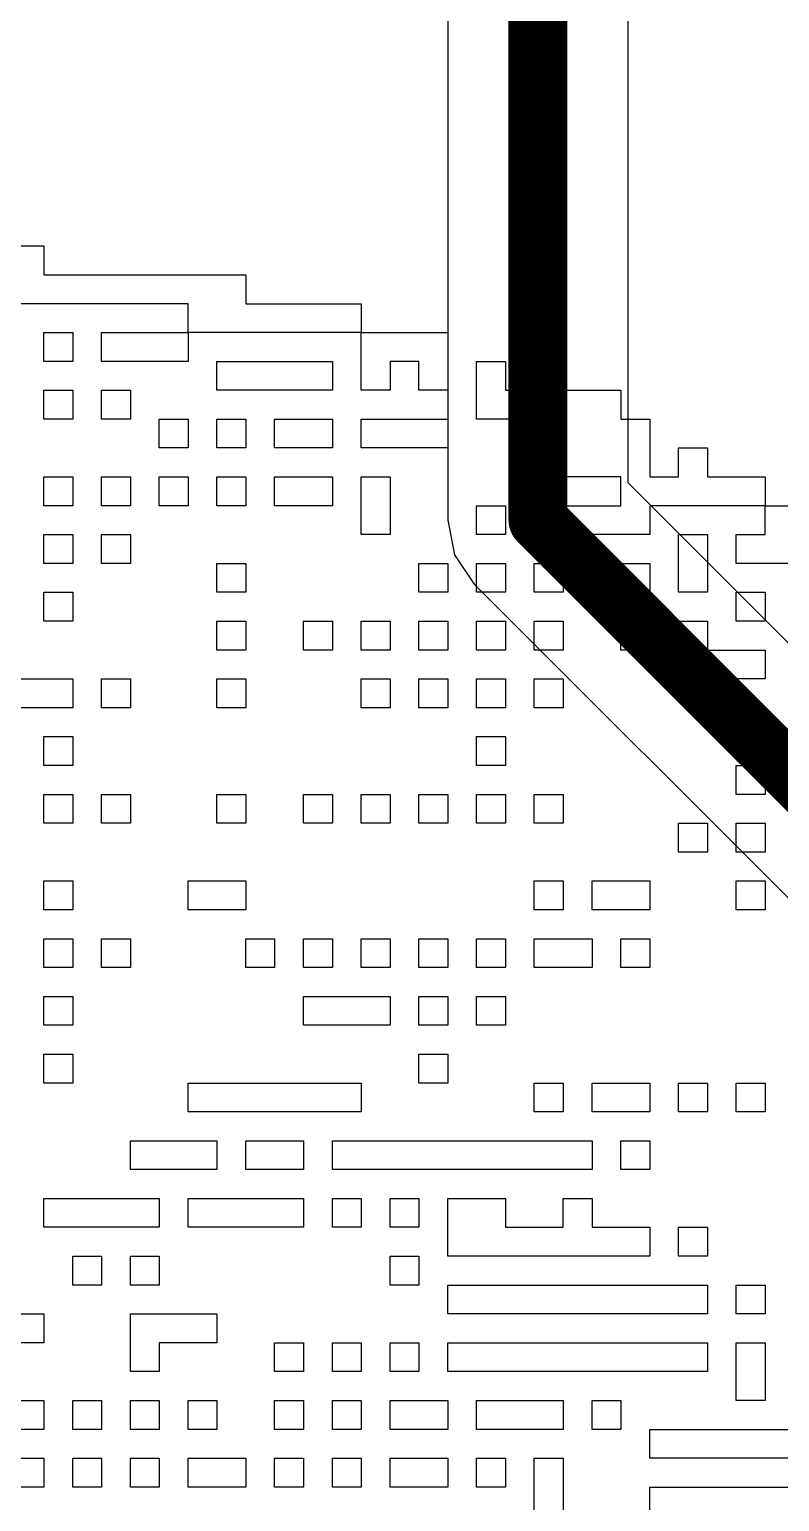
# Model space of a CAD drawing. Header units: inches. Extents: x 0.02 to 6.01, y 0.01 to 5.6.
# Drawn here: x 3.6706 to 3.7978, y 3.4716 to 3.7211 of the extents above; entities that cross this region are included whole.
import ezdxf

# ---------------------------------------------------------------- set-up
doc = ezdxf.new("R2010")
doc.units = ezdxf.units.IN
doc.header["$MEASUREMENT"] = 0
for name, color, linetype in [('Bottom Layer', 5, 'Continuous'), ('Bottom Overlay', 54, 'Continuous'), ('Top Layer', 1, 'Continuous')]:
    doc.layers.add(name, color=color, linetype=linetype)

msp = doc.modelspace()

# ---------------------------------------------------------------- linework, layer by layer
at = {"layer": 'Bottom Layer'}
for p, q in [((3.74158, 3.93822), (3.74158, 3.63793)), ((3.77217, 3.64427), (3.77217, 3.93822)), ((4.91081, 2.50562), (3.77217, 3.64427)), ((3.74158, 3.63793), (3.74274, 3.63208)), ((3.74274, 3.63208), (3.74606, 3.62712)), ((3.74606, 3.62712), (3.95406, 3.41912))]:
    msp.add_line(p, q, dxfattribs=at)
for points in [[(4.54993, 5.5954, 0.01, 0.01, -0.760418), (3.00371, 0.01993, 0.01, 0.01, 0)], [(3.75687, 3.63793, 0.01, 0.01, 0), (3.75687, 3.975, 0.01, 0.01, 0)], [(3.75687, 3.63793, 0.01, 0.01, 0), (4.9, 2.49481, 0.01, 0.01, 0)]]:
    msp.add_lwpolyline(points, format="xyseb", dxfattribs=at)
msp.add_lwpolyline([(3.75437, 3.63793, 0.005, 0.005, 1), (3.75937, 3.63793, 0.005, 0.005, 1)], format="xyseb", close=True, dxfattribs=at)
msp.add_lwpolyline([(3.75437, 3.63793, 0.005, 0.005, 1), (3.75937, 3.63793, 0.005, 0.005, 1)], format="xyseb", close=True, dxfattribs=at)
at = {"layer": 'Bottom Overlay'}
for p, q in [((3.66817, 3.68444), (3.67307, 3.68444)), ((3.67307, 3.68444), (3.67307, 3.67955)), ((3.67307, 3.67955), (3.70732, 3.67955)), ((3.70732, 3.67955), (3.70732, 3.67465)), ((3.67796, 3.67465), (3.66328, 3.67465)), ((3.68285, 3.67465), (3.67796, 3.67465)), ((3.69753, 3.67465), (3.68285, 3.67465)), ((3.69753, 3.66976), (3.69753, 3.67465)), ((3.70732, 3.67465), (3.72689, 3.67465)), ((3.72689, 3.67465), (3.72689, 3.66976)), ((3.67307, 3.66487), (3.67307, 3.66976)), ((3.67307, 3.66976), (3.67796, 3.66976)), ((3.67796, 3.66976), (3.67796, 3.66487)), ((3.68285, 3.66487), (3.68285, 3.66976)), ((3.68285, 3.66976), (3.69264, 3.66976)), ((3.69264, 3.66976), (3.69753, 3.66976)), ((3.69753, 3.66976), (3.69753, 3.66487)), ((3.72689, 3.66976), (3.69753, 3.66976)), ((3.72689, 3.66976), (3.73179, 3.66976)), ((3.72689, 3.65997), (3.72689, 3.66976)), ((3.73179, 3.66976), (3.74157, 3.66976)), ((3.74157, 3.66976), (3.74157, 3.65997)), ((3.67796, 3.66487), (3.67307, 3.66487)), ((3.69753, 3.66487), (3.68285, 3.66487)), ((3.70243, 3.66487), (3.70732, 3.66487)), ((3.70243, 3.65997), (3.70243, 3.66487)), ((3.70732, 3.66487), (3.722, 3.66487)), ((3.722, 3.66487), (3.722, 3.65997)), ((3.73668, 3.66487), (3.73179, 3.66487)), ((3.73179, 3.66487), (3.73179, 3.65997)), ((3.73668, 3.65997), (3.73668, 3.66487)), ((3.74647, 3.65508), (3.74647, 3.66487)), ((3.74647, 3.66487), (3.75136, 3.66487)), ((3.75136, 3.66487), (3.75136, 3.65997)), ((3.67307, 3.65508), (3.67307, 3.65997)), ((3.67307, 3.65997), (3.67796, 3.65997)), ((3.67796, 3.65997), (3.67796, 3.65508)), ((3.68285, 3.65997), (3.68775, 3.65997)), ((3.68285, 3.65508), (3.68285, 3.65997)), ((3.68775, 3.65997), (3.68775, 3.65508)), ((3.722, 3.65997), (3.70243, 3.65997)), ((3.73179, 3.65997), (3.72689, 3.65997)), ((3.74157, 3.65997), (3.73668, 3.65997)), ((3.75136, 3.65997), (3.77093, 3.65997)), ((3.77093, 3.65997), (3.77093, 3.65508)), ((3.67796, 3.65508), (3.67307, 3.65508)), ((3.68775, 3.65508), (3.68285, 3.65508)), ((3.69264, 3.65019), (3.69264, 3.65508)), ((3.69264, 3.65508), (3.69753, 3.65508)), ((3.69753, 3.65508), (3.69753, 3.65019)), ((3.70243, 3.65019), (3.70243, 3.65508)), ((3.70243, 3.65508), (3.70732, 3.65508)), ((3.70732, 3.65508), (3.70732, 3.65019)), ((3.71221, 3.65019), (3.71221, 3.65508)), ((3.71221, 3.65508), (3.722, 3.65508)), ((3.722, 3.65508), (3.722, 3.65019)), ((3.72689, 3.65019), (3.72689, 3.65508)), ((3.72689, 3.65508), (3.74157, 3.65508)), ((3.74157, 3.65508), (3.74157, 3.65019)), ((3.75625, 3.65508), (3.74647, 3.65508)), ((3.75625, 3.63551), (3.75625, 3.65508)), ((3.77093, 3.65508), (3.77583, 3.65508)), ((3.77583, 3.65508), (3.77583, 3.64529)), ((3.69753, 3.65019), (3.69264, 3.65019)), ((3.70732, 3.65019), (3.70243, 3.65019)), ((3.71711, 3.65019), (3.71221, 3.65019)), ((3.722, 3.65019), (3.71711, 3.65019)), ((3.73668, 3.65019), (3.72689, 3.65019)), ((3.74157, 3.65019), (3.73668, 3.65019)), ((3.78072, 3.64529), (3.78072, 3.65019)), ((3.78072, 3.65019), (3.78561, 3.65019)), ((3.78561, 3.65019), (3.78561, 3.64529)), ((3.67307, 3.6404), (3.67307, 3.64529)), ((3.67307, 3.64529), (3.67796, 3.64529)), ((3.67796, 3.64529), (3.67796, 3.6404)), ((3.68285, 3.6404), (3.68285, 3.64529)), ((3.68285, 3.64529), (3.68775, 3.64529)), ((3.68775, 3.64529), (3.68775, 3.6404)), ((3.69264, 3.64529), (3.69753, 3.64529)), ((3.69264, 3.6404), (3.69264, 3.64529)), ((3.69753, 3.64529), (3.69753, 3.6404)), ((3.70243, 3.6404), (3.70243, 3.64529)), ((3.70243, 3.64529), (3.70732, 3.64529)), ((3.70732, 3.64529), (3.70732, 3.6404)), ((3.71221, 3.6404), (3.71221, 3.64529)), ((3.71221, 3.64529), (3.722, 3.64529)), ((3.722, 3.64529), (3.722, 3.6404)), ((3.72689, 3.64529), (3.73179, 3.64529)), ((3.72689, 3.63551), (3.72689, 3.64529)), ((3.73179, 3.64529), (3.73179, 3.63551)), ((3.77093, 3.64529), (3.76115, 3.64529)), ((3.76115, 3.64529), (3.76115, 3.6404)), ((3.77093, 3.6404), (3.77093, 3.64529)), ((3.77583, 3.64529), (3.78072, 3.64529)), ((3.78561, 3.64529), (3.7954, 3.64529)), ((3.7954, 3.64529), (3.7954, 3.6404)), ((3.67796, 3.6404), (3.67307, 3.6404)), ((3.68775, 3.6404), (3.68285, 3.6404)), ((3.69753, 3.6404), (3.69264, 3.6404)), ((3.70732, 3.6404), (3.70243, 3.6404)), ((3.71711, 3.6404), (3.71221, 3.6404)), ((3.722, 3.6404), (3.71711, 3.6404)), ((3.74647, 3.6404), (3.75136, 3.6404)), ((3.74647, 3.63551), (3.74647, 3.6404)), ((3.75136, 3.6404), (3.75136, 3.63551)), ((3.76115, 3.6404), (3.77093, 3.6404)), ((3.7954, 3.6404), (3.77583, 3.6404)), ((3.77583, 3.6404), (3.77583, 3.63551)), ((3.7954, 3.63551), (3.7954, 3.6404)), ((3.7954, 3.6404), (3.80519, 3.6404)), ((3.67307, 3.63061), (3.67307, 3.63551)), ((3.67307, 3.63551), (3.67796, 3.63551)), ((3.67796, 3.63551), (3.67796, 3.63061)), ((3.68285, 3.63551), (3.68775, 3.63551)), ((3.68285, 3.63061), (3.68285, 3.63551)), ((3.68775, 3.63551), (3.68775, 3.63061)), ((3.73179, 3.63551), (3.72689, 3.63551)), ((3.75136, 3.63551), (3.74647, 3.63551)), ((3.77583, 3.63551), (3.75625, 3.63551)), ((3.78072, 3.63061), (3.78072, 3.63551)), ((3.78072, 3.63551), (3.78561, 3.63551)), ((3.78561, 3.63551), (3.78561, 3.62572)), ((3.79051, 3.63061), (3.79051, 3.63551)), ((3.79051, 3.63551), (3.7954, 3.63551)), ((3.67796, 3.63061), (3.67307, 3.63061)), ((3.68775, 3.63061), (3.68285, 3.63061)), ((3.70243, 3.62572), (3.70243, 3.63061)), ((3.70243, 3.63061), (3.70732, 3.63061)), ((3.70732, 3.63061), (3.70732, 3.62572)), ((3.73668, 3.62572), (3.73668, 3.63061)), ((3.73668, 3.63061), (3.74157, 3.63061)), ((3.74157, 3.63061), (3.74157, 3.62572)), ((3.74647, 3.62572), (3.74647, 3.63061)), ((3.74647, 3.63061), (3.75136, 3.63061)), ((3.75136, 3.63061), (3.75136, 3.62572)), ((3.75625, 3.63061), (3.76115, 3.63061)), ((3.75625, 3.62572), (3.75625, 3.63061)), ((3.76115, 3.63061), (3.76115, 3.62572)), ((3.76604, 3.62572), (3.76604, 3.63061)), ((3.76604, 3.63061), (3.77583, 3.63061)), ((3.77583, 3.63061), (3.77583, 3.62572)), ((3.78072, 3.62572), (3.78072, 3.63061)), ((3.80519, 3.63061), (3.79051, 3.63061)), ((3.67307, 3.62572), (3.67796, 3.62572)), ((3.67307, 3.62083), (3.67307, 3.62572)), ((3.67796, 3.62572), (3.67796, 3.62083)), ((3.70732, 3.62572), (3.70243, 3.62572)), ((3.74157, 3.62572), (3.73668, 3.62572)), ((3.75136, 3.62572), (3.74647, 3.62572)), ((3.76115, 3.62572), (3.75625, 3.62572)), ((3.77583, 3.62572), (3.76604, 3.62572)), ((3.78561, 3.62572), (3.78072, 3.62572)), ((3.79051, 3.62083), (3.79051, 3.62572)), ((3.79051, 3.62572), (3.7954, 3.62572)), ((3.7954, 3.62572), (3.7954, 3.62083)), ((3.67796, 3.62083), (3.67307, 3.62083)), ((3.70243, 3.61593), (3.70243, 3.62083)), ((3.70243, 3.62083), (3.70732, 3.62083)), ((3.70732, 3.62083), (3.70732, 3.61593)), ((3.71711, 3.62083), (3.722, 3.62083)), ((3.71711, 3.61593), (3.71711, 3.62083)), ((3.722, 3.62083), (3.722, 3.61593)), ((3.72689, 3.61593), (3.72689, 3.62083)), ((3.72689, 3.62083), (3.73179, 3.62083)), ((3.73179, 3.62083), (3.73179, 3.61593)), ((3.73668, 3.61593), (3.73668, 3.62083)), ((3.73668, 3.62083), (3.74157, 3.62083)), ((3.74157, 3.62083), (3.74157, 3.61593)), ((3.74647, 3.61593), (3.74647, 3.62083)), ((3.74647, 3.62083), (3.75136, 3.62083)), ((3.75136, 3.62083), (3.75136, 3.61593)), ((3.75625, 3.61593), (3.75625, 3.62083)), ((3.75625, 3.62083), (3.76115, 3.62083)), ((3.76115, 3.62083), (3.76115, 3.61593)), ((3.77093, 3.61593), (3.77093, 3.62083)), ((3.77093, 3.62083), (3.78561, 3.62083)), ((3.78561, 3.62083), (3.78561, 3.61593)), ((3.7954, 3.62083), (3.79051, 3.62083)), ((3.70732, 3.61593), (3.70243, 3.61593)), ((3.722, 3.61593), (3.71711, 3.61593)), ((3.73179, 3.61593), (3.72689, 3.61593)), ((3.74157, 3.61593), (3.73668, 3.61593)), ((3.75136, 3.61593), (3.74647, 3.61593)), ((3.76115, 3.61593), (3.75625, 3.61593)), ((3.78561, 3.61593), (3.77093, 3.61593)), ((3.78561, 3.61593), (3.79051, 3.61593)), ((3.78561, 3.61104), (3.78561, 3.61593)), ((3.79051, 3.61593), (3.7954, 3.61593)), ((3.7954, 3.61593), (3.7954, 3.61104)), ((3.66817, 3.61104), (3.67307, 3.61104)), ((3.67307, 3.61104), (3.67796, 3.61104)), ((3.67796, 3.61104), (3.67796, 3.60615)), ((3.68285, 3.60615), (3.68285, 3.61104)), ((3.68285, 3.61104), (3.68775, 3.61104)), ((3.68775, 3.61104), (3.68775, 3.60615)), ((3.70243, 3.60615), (3.70243, 3.61104)), ((3.70243, 3.61104), (3.70732, 3.61104)), ((3.70732, 3.61104), (3.70732, 3.60615)), ((3.72689, 3.60615), (3.72689, 3.61104)), ((3.72689, 3.61104), (3.73179, 3.61104)), ((3.73179, 3.61104), (3.73179, 3.60615)), ((3.73668, 3.60615), (3.73668, 3.61104)), ((3.73668, 3.61104), (3.74157, 3.61104)), ((3.74157, 3.61104), (3.74157, 3.60615)), ((3.74647, 3.60615), (3.74647, 3.61104)), ((3.74647, 3.61104), (3.75136, 3.61104)), ((3.75136, 3.61104), (3.75136, 3.60615)), ((3.75625, 3.60615), (3.75625, 3.61104)), ((3.75625, 3.61104), (3.76115, 3.61104)), ((3.76115, 3.61104), (3.76115, 3.60615)), ((3.7954, 3.61104), (3.78561, 3.61104)), ((3.67796, 3.60615), (3.66817, 3.60615)), ((3.68775, 3.60615), (3.68285, 3.60615)), ((3.70732, 3.60615), (3.70243, 3.60615)), ((3.73179, 3.60615), (3.72689, 3.60615)), ((3.74157, 3.60615), (3.73668, 3.60615)), ((3.75136, 3.60615), (3.74647, 3.60615)), ((3.76115, 3.60615), (3.75625, 3.60615)), ((3.79051, 3.60125), (3.79051, 3.60615)), ((3.79051, 3.60615), (3.7954, 3.60615)), ((3.7954, 3.60615), (3.7954, 3.60125)), ((3.67307, 3.59636), (3.67307, 3.60125)), ((3.67307, 3.60125), (3.67796, 3.60125)), ((3.67796, 3.60125), (3.67796, 3.59636)), ((3.74647, 3.59636), (3.74647, 3.60125)), ((3.74647, 3.60125), (3.75136, 3.60125)), ((3.75136, 3.60125), (3.75136, 3.59636)), ((3.7954, 3.60125), (3.79051, 3.60125)), ((3.67796, 3.59636), (3.67307, 3.59636)), ((3.75136, 3.59636), (3.74647, 3.59636)), ((3.79051, 3.59147), (3.79051, 3.59636)), ((3.79051, 3.59636), (3.7954, 3.59636)), ((3.7954, 3.59636), (3.7954, 3.59147)), ((3.67307, 3.58657), (3.67307, 3.59147)), ((3.67307, 3.59147), (3.67796, 3.59147)), ((3.67796, 3.59147), (3.67796, 3.58657)), ((3.68285, 3.58657), (3.68285, 3.59147)), ((3.68285, 3.59147), (3.68775, 3.59147)), ((3.68775, 3.59147), (3.68775, 3.58657)), ((3.70243, 3.59147), (3.70732, 3.59147)), ((3.70243, 3.58657), (3.70243, 3.59147)), ((3.70732, 3.59147), (3.70732, 3.58657)), ((3.71711, 3.59147), (3.722, 3.59147)), ((3.71711, 3.58657), (3.71711, 3.59147)), ((3.722, 3.59147), (3.722, 3.58657)), ((3.72689, 3.58657), (3.72689, 3.59147)), ((3.72689, 3.59147), (3.73179, 3.59147)), ((3.73179, 3.59147), (3.73179, 3.58657)), ((3.73668, 3.58657), (3.73668, 3.59147)), ((3.73668, 3.59147), (3.74157, 3.59147)), ((3.74157, 3.59147), (3.74157, 3.58657)), ((3.74647, 3.58657), (3.74647, 3.59147)), ((3.74647, 3.59147), (3.75136, 3.59147)), ((3.75136, 3.59147), (3.75136, 3.58657)), ((3.75625, 3.58657), (3.75625, 3.59147)), ((3.75625, 3.59147), (3.76115, 3.59147)), ((3.76115, 3.59147), (3.76115, 3.58657)), ((3.7954, 3.59147), (3.79051, 3.59147)), ((3.67796, 3.58657), (3.67307, 3.58657)), ((3.68775, 3.58657), (3.68285, 3.58657)), ((3.70732, 3.58657), (3.70243, 3.58657)), ((3.722, 3.58657), (3.71711, 3.58657)), ((3.73179, 3.58657), (3.72689, 3.58657)), ((3.74157, 3.58657), (3.73668, 3.58657)), ((3.75136, 3.58657), (3.74647, 3.58657)), ((3.76115, 3.58657), (3.75625, 3.58657)), ((3.78072, 3.58168), (3.78072, 3.58657)), ((3.78072, 3.58657), (3.78561, 3.58657)), ((3.78561, 3.58657), (3.78561, 3.58168)), ((3.79051, 3.58168), (3.79051, 3.58657)), ((3.79051, 3.58657), (3.7954, 3.58657)), ((3.7954, 3.58657), (3.7954, 3.58168)), ((3.78561, 3.58168), (3.78072, 3.58168)), ((3.7954, 3.58168), (3.79051, 3.58168)), ((3.67307, 3.57679), (3.67796, 3.57679)), ((3.67307, 3.57189), (3.67307, 3.57679)), ((3.67796, 3.57679), (3.67796, 3.57189)), ((3.69753, 3.57189), (3.69753, 3.57679)), ((3.69753, 3.57679), (3.70243, 3.57679)), ((3.70243, 3.57679), (3.70732, 3.57679)), ((3.70732, 3.57679), (3.70732, 3.57189)), ((3.75625, 3.57189), (3.75625, 3.57679)), ((3.75625, 3.57679), (3.76115, 3.57679)), ((3.76115, 3.57679), (3.76115, 3.57189)), ((3.76604, 3.57189), (3.76604, 3.57679)), ((3.76604, 3.57679), (3.77583, 3.57679)), ((3.77583, 3.57679), (3.77583, 3.57189)), ((3.79051, 3.57189), (3.79051, 3.57679)), ((3.79051, 3.57679), (3.7954, 3.57679)), ((3.7954, 3.57679), (3.7954, 3.57189)), ((3.67796, 3.57189), (3.67307, 3.57189)), ((3.70732, 3.57189), (3.69753, 3.57189)), ((3.76115, 3.57189), (3.75625, 3.57189)), ((3.77583, 3.57189), (3.76604, 3.57189)), ((3.7954, 3.57189), (3.79051, 3.57189)), ((3.67307, 3.56211), (3.67307, 3.567)), ((3.67307, 3.567), (3.67796, 3.567)), ((3.67796, 3.567), (3.67796, 3.56211)), ((3.68285, 3.56211), (3.68285, 3.567)), ((3.68285, 3.567), (3.68775, 3.567)), ((3.68775, 3.567), (3.68775, 3.56211)), ((3.70732, 3.56211), (3.70732, 3.567)), ((3.70732, 3.567), (3.71221, 3.567)), ((3.71221, 3.567), (3.71221, 3.56211)), ((3.71711, 3.56211), (3.71711, 3.567)), ((3.71711, 3.567), (3.722, 3.567)), ((3.722, 3.567), (3.722, 3.56211)), ((3.72689, 3.56211), (3.72689, 3.567)), ((3.72689, 3.567), (3.73179, 3.567)), ((3.73179, 3.567), (3.73179, 3.56211)), ((3.73668, 3.56211), (3.73668, 3.567)), ((3.73668, 3.567), (3.74157, 3.567)), ((3.74157, 3.567), (3.74157, 3.56211)), ((3.74647, 3.56211), (3.74647, 3.567)), ((3.74647, 3.567), (3.75136, 3.567)), ((3.75136, 3.567), (3.75136, 3.56211)), ((3.75625, 3.567), (3.76115, 3.567)), ((3.75625, 3.56211), (3.75625, 3.567)), ((3.76115, 3.567), (3.76604, 3.567)), ((3.76604, 3.567), (3.76604, 3.56211)), ((3.77093, 3.56211), (3.77093, 3.567)), ((3.77093, 3.567), (3.77583, 3.567)), ((3.77583, 3.567), (3.77583, 3.56211)), ((3.67796, 3.56211), (3.67307, 3.56211)), ((3.68775, 3.56211), (3.68285, 3.56211)), ((3.71221, 3.56211), (3.70732, 3.56211)), ((3.722, 3.56211), (3.71711, 3.56211)), ((3.73179, 3.56211), (3.72689, 3.56211)), ((3.74157, 3.56211), (3.73668, 3.56211)), ((3.75136, 3.56211), (3.74647, 3.56211)), ((3.76604, 3.56211), (3.75625, 3.56211)), ((3.77583, 3.56211), (3.77093, 3.56211)), ((3.67307, 3.55721), (3.67796, 3.55721)), ((3.67307, 3.55232), (3.67307, 3.55721)), ((3.67796, 3.55721), (3.67796, 3.55232)), ((3.71711, 3.55232), (3.71711, 3.55721)), ((3.71711, 3.55721), (3.73179, 3.55721)), ((3.73179, 3.55721), (3.73179, 3.55232)), ((3.73668, 3.55721), (3.74157, 3.55721)), ((3.73668, 3.55232), (3.73668, 3.55721)), ((3.74157, 3.55721), (3.74157, 3.55232)), ((3.74647, 3.55232), (3.74647, 3.55721)), ((3.74647, 3.55721), (3.75136, 3.55721)), ((3.75136, 3.55721), (3.75136, 3.55232)), ((3.67796, 3.55232), (3.67307, 3.55232)), ((3.722, 3.55232), (3.71711, 3.55232)), ((3.73179, 3.55232), (3.722, 3.55232)), ((3.74157, 3.55232), (3.73668, 3.55232)), ((3.75136, 3.55232), (3.74647, 3.55232)), ((3.67307, 3.54253), (3.67307, 3.54743)), ((3.67307, 3.54743), (3.67796, 3.54743)), ((3.67796, 3.54743), (3.67796, 3.54253)), ((3.73668, 3.54253), (3.73668, 3.54743)), ((3.73668, 3.54743), (3.74157, 3.54743)), ((3.74157, 3.54743), (3.74157, 3.54253)), ((3.67796, 3.54253), (3.67307, 3.54253)), ((3.69753, 3.53764), (3.69753, 3.54253)), ((3.69753, 3.54253), (3.72689, 3.54253)), ((3.72689, 3.54253), (3.72689, 3.53764)), ((3.74157, 3.54253), (3.73668, 3.54253)), ((3.75625, 3.53764), (3.75625, 3.54253)), ((3.75625, 3.54253), (3.76115, 3.54253)), ((3.76115, 3.54253), (3.76115, 3.53764)), ((3.76604, 3.53764), (3.76604, 3.54253)), ((3.76604, 3.54253), (3.77583, 3.54253)), ((3.77583, 3.54253), (3.77583, 3.53764)), ((3.78072, 3.54253), (3.78561, 3.54253)), ((3.78072, 3.53764), (3.78072, 3.54253)), ((3.78561, 3.54253), (3.78561, 3.53764)), ((3.79051, 3.53764), (3.79051, 3.54253)), ((3.79051, 3.54253), (3.7954, 3.54253)), ((3.7954, 3.54253), (3.7954, 3.53764)), ((3.71221, 3.53764), (3.69753, 3.53764)), ((3.71711, 3.53764), (3.71221, 3.53764)), ((3.72689, 3.53764), (3.71711, 3.53764)), ((3.76115, 3.53764), (3.75625, 3.53764)), ((3.77093, 3.53764), (3.76604, 3.53764)), ((3.77583, 3.53764), (3.77093, 3.53764)), ((3.78561, 3.53764), (3.78072, 3.53764)), ((3.7954, 3.53764), (3.79051, 3.53764)), ((3.68775, 3.52785), (3.68775, 3.53275)), ((3.68775, 3.53275), (3.69753, 3.53275)), ((3.69753, 3.53275), (3.70243, 3.53275)), ((3.70243, 3.53275), (3.70243, 3.52785)), ((3.70732, 3.53275), (3.71221, 3.53275)), ((3.70732, 3.52785), (3.70732, 3.53275)), ((3.71221, 3.53275), (3.71711, 3.53275)), ((3.71711, 3.53275), (3.71711, 3.52785)), ((3.722, 3.52785), (3.722, 3.53275)), ((3.722, 3.53275), (3.76115, 3.53275)), ((3.76115, 3.53275), (3.76604, 3.53275)), ((3.76604, 3.53275), (3.76604, 3.52785)), ((3.77093, 3.52785), (3.77093, 3.53275)), ((3.77093, 3.53275), (3.77583, 3.53275)), ((3.77583, 3.53275), (3.77583, 3.52785)), ((3.70243, 3.52785), (3.68775, 3.52785)), ((3.71711, 3.52785), (3.70732, 3.52785)), ((3.76604, 3.52785), (3.722, 3.52785)), ((3.77583, 3.52785), (3.77093, 3.52785)), ((3.67307, 3.51807), (3.67307, 3.52296)), ((3.67307, 3.52296), (3.69264, 3.52296)), ((3.69264, 3.52296), (3.69264, 3.51807)), ((3.69753, 3.51807), (3.69753, 3.52296)), ((3.69753, 3.52296), (3.71711, 3.52296)), ((3.71711, 3.52296), (3.71711, 3.51807)), ((3.722, 3.51807), (3.722, 3.52296)), ((3.722, 3.52296), (3.72689, 3.52296)), ((3.72689, 3.52296), (3.72689, 3.51807)), ((3.73179, 3.52296), (3.73668, 3.52296)), ((3.73179, 3.51807), (3.73179, 3.52296)), ((3.73668, 3.52296), (3.73668, 3.51807)), ((3.74157, 3.51317), (3.74157, 3.52296)), ((3.74157, 3.52296), (3.75136, 3.52296)), ((3.75136, 3.52296), (3.75136, 3.51807)), ((3.76115, 3.51807), (3.76115, 3.52296)), ((3.76115, 3.52296), (3.76604, 3.52296)), ((3.76604, 3.52296), (3.76604, 3.51807)), ((3.67796, 3.51807), (3.67307, 3.51807)), ((3.68285, 3.51807), (3.67796, 3.51807)), ((3.69264, 3.51807), (3.68285, 3.51807)), ((3.71221, 3.51807), (3.69753, 3.51807)), ((3.71711, 3.51807), (3.71221, 3.51807)), ((3.72689, 3.51807), (3.722, 3.51807)), ((3.73668, 3.51807), (3.73179, 3.51807)), ((3.75136, 3.51807), (3.75625, 3.51807)), ((3.75625, 3.51807), (3.76115, 3.51807)), ((3.76604, 3.51807), (3.77583, 3.51807)), ((3.77583, 3.51807), (3.77583, 3.51317)), ((3.78072, 3.51317), (3.78072, 3.51807)), ((3.78072, 3.51807), (3.78561, 3.51807)), ((3.78561, 3.51807), (3.78561, 3.51317)), ((3.67796, 3.51317), (3.68285, 3.51317)), ((3.67796, 3.50828), (3.67796, 3.51317)), ((3.68285, 3.51317), (3.68285, 3.50828)), ((3.68775, 3.50828), (3.68775, 3.51317)), ((3.68775, 3.51317), (3.69264, 3.51317)), ((3.69264, 3.51317), (3.69264, 3.50828)), ((3.73179, 3.50828), (3.73179, 3.51317)), ((3.73179, 3.51317), (3.73668, 3.51317)), ((3.73668, 3.51317), (3.73668, 3.50828)), ((3.77583, 3.51317), (3.74157, 3.51317)), ((3.78561, 3.51317), (3.78072, 3.51317)), ((3.68285, 3.50828), (3.67796, 3.50828)), ((3.69264, 3.50828), (3.68775, 3.50828)), ((3.73668, 3.50828), (3.73179, 3.50828)), ((3.74157, 3.50828), (3.74647, 3.50828)), ((3.74157, 3.50339), (3.74157, 3.50828)), ((3.74647, 3.50828), (3.78561, 3.50828)), ((3.78561, 3.50828), (3.78561, 3.50339)), ((3.79051, 3.50828), (3.7954, 3.50828)), ((3.79051, 3.50339), (3.79051, 3.50828)), ((3.7954, 3.50828), (3.7954, 3.50339)), ((3.63392, 3.50339), (3.67307, 3.50339)), ((3.67307, 3.50339), (3.67307, 3.49849)), ((3.68775, 3.4936), (3.68775, 3.50339)), ((3.68775, 3.50339), (3.70243, 3.50339)), ((3.70243, 3.50339), (3.70243, 3.49849)), ((3.78561, 3.50339), (3.74157, 3.50339)), ((3.7954, 3.50339), (3.79051, 3.50339)), ((3.67307, 3.49849), (3.63881, 3.49849)), ((3.70243, 3.49849), (3.69264, 3.49849)), ((3.69264, 3.49849), (3.69264, 3.4936)), ((3.71221, 3.49849), (3.71711, 3.49849)), ((3.71221, 3.4936), (3.71221, 3.49849)), ((3.71711, 3.49849), (3.71711, 3.4936)), ((3.722, 3.4936), (3.722, 3.49849)), ((3.722, 3.49849), (3.72689, 3.49849)), ((3.72689, 3.49849), (3.72689, 3.4936)), ((3.73179, 3.4936), (3.73179, 3.49849)), ((3.73179, 3.49849), (3.73668, 3.49849)), ((3.73668, 3.49849), (3.73668, 3.4936)), ((3.74157, 3.4936), (3.74157, 3.49849)), ((3.74157, 3.49849), (3.78561, 3.49849)), ((3.78561, 3.49849), (3.78561, 3.4936)), ((3.79051, 3.4936), (3.79051, 3.49849)), ((3.79051, 3.49849), (3.7954, 3.49849)), ((3.7954, 3.49849), (3.7954, 3.48871)), ((3.69264, 3.4936), (3.68775, 3.4936)), ((3.71711, 3.4936), (3.71221, 3.4936)), ((3.72689, 3.4936), (3.722, 3.4936)), ((3.73668, 3.4936), (3.73179, 3.4936)), ((3.74647, 3.4936), (3.74157, 3.4936)), ((3.75136, 3.4936), (3.74647, 3.4936)), ((3.78561, 3.4936), (3.75136, 3.4936)), ((3.79051, 3.48871), (3.79051, 3.4936)), ((3.66817, 3.48871), (3.67307, 3.48871)), ((3.67307, 3.48871), (3.67307, 3.48381)), ((3.67796, 3.48871), (3.68285, 3.48871)), ((3.67796, 3.48381), (3.67796, 3.48871)), ((3.68285, 3.48871), (3.68285, 3.48381)), ((3.68775, 3.48871), (3.69264, 3.48871)), ((3.68775, 3.48381), (3.68775, 3.48871)), ((3.69264, 3.48871), (3.69264, 3.48381)), ((3.69753, 3.48381), (3.69753, 3.48871)), ((3.69753, 3.48871), (3.70243, 3.48871)), ((3.70243, 3.48871), (3.70243, 3.48381)), ((3.71221, 3.48871), (3.71711, 3.48871)), ((3.71221, 3.48381), (3.71221, 3.48871)), ((3.71711, 3.48871), (3.71711, 3.48381)), ((3.722, 3.48381), (3.722, 3.48871)), ((3.722, 3.48871), (3.72689, 3.48871)), ((3.72689, 3.48871), (3.72689, 3.48381)), ((3.73179, 3.48381), (3.73179, 3.48871)), ((3.73179, 3.48871), (3.73668, 3.48871)), ((3.73668, 3.48871), (3.74157, 3.48871)), ((3.74157, 3.48871), (3.74157, 3.48381)), ((3.74647, 3.48381), (3.74647, 3.48871)), ((3.74647, 3.48871), (3.76115, 3.48871)), ((3.76115, 3.48871), (3.76115, 3.48381)), ((3.76604, 3.48381), (3.76604, 3.48871)), ((3.76604, 3.48871), (3.77093, 3.48871)), ((3.77093, 3.48871), (3.77093, 3.48381)), ((3.7954, 3.48871), (3.79051, 3.48871)), ((3.67307, 3.48381), (3.66817, 3.48381)), ((3.68285, 3.48381), (3.67796, 3.48381)), ((3.69264, 3.48381), (3.68775, 3.48381)), ((3.70243, 3.48381), (3.69753, 3.48381)), ((3.71711, 3.48381), (3.71221, 3.48381)), ((3.72689, 3.48381), (3.722, 3.48381)), ((3.74157, 3.48381), (3.73179, 3.48381)), ((3.75136, 3.48381), (3.74647, 3.48381)), ((3.75625, 3.48381), (3.75136, 3.48381)), ((3.76115, 3.48381), (3.75625, 3.48381)), ((3.77093, 3.48381), (3.76604, 3.48381)), ((3.77583, 3.47892), (3.77583, 3.48381)), ((3.77583, 3.48381), (3.78072, 3.48381)), ((3.78072, 3.48381), (3.78561, 3.48381)), ((3.78561, 3.48381), (3.80519, 3.48381)), ((3.65839, 3.47892), (3.67307, 3.47892)), ((3.67307, 3.47892), (3.67307, 3.47403)), ((3.67796, 3.47403), (3.67796, 3.47892)), ((3.67796, 3.47892), (3.68285, 3.47892)), ((3.68285, 3.47892), (3.68285, 3.47403)), ((3.68775, 3.47403), (3.68775, 3.47892)), ((3.68775, 3.47892), (3.69264, 3.47892)), ((3.69264, 3.47892), (3.69264, 3.47403)), ((3.69753, 3.47403), (3.69753, 3.47892)), ((3.69753, 3.47892), (3.70732, 3.47892)), ((3.70732, 3.47892), (3.70732, 3.47403)), ((3.71221, 3.47892), (3.71711, 3.47892)), ((3.71221, 3.47403), (3.71221, 3.47892)), ((3.71711, 3.47892), (3.71711, 3.47403)), ((3.722, 3.47403), (3.722, 3.47892)), ((3.722, 3.47892), (3.72689, 3.47892)), ((3.72689, 3.47892), (3.72689, 3.47403)), ((3.73179, 3.47403), (3.73179, 3.47892)), ((3.73179, 3.47892), (3.74157, 3.47892)), ((3.74157, 3.47892), (3.74157, 3.47403)), ((3.74647, 3.47403), (3.74647, 3.47892)), ((3.74647, 3.47892), (3.75136, 3.47892)), ((3.75136, 3.47892), (3.75136, 3.47403)), ((3.75625, 3.46913), (3.75625, 3.47892)), ((3.75625, 3.47892), (3.76115, 3.47892)), ((3.76115, 3.47892), (3.76115, 3.47403)), ((3.80519, 3.47892), (3.77583, 3.47892)), ((3.67307, 3.47403), (3.66817, 3.47403)), ((3.68285, 3.47403), (3.67796, 3.47403)), ((3.69264, 3.47403), (3.68775, 3.47403)), ((3.70732, 3.47403), (3.69753, 3.47403)), ((3.71711, 3.47403), (3.71221, 3.47403)), ((3.72689, 3.47403), (3.722, 3.47403)), ((3.74157, 3.47403), (3.73179, 3.47403)), ((3.75136, 3.47403), (3.74647, 3.47403)), ((3.76115, 3.47403), (3.76115, 3.46913)), ((3.77583, 3.46913), (3.77583, 3.47403)), ((3.77583, 3.47403), (3.80029, 3.47403))]:
    msp.add_line(p, q, dxfattribs=at)
at = {"layer": 'Top Layer'}
msp.add_lwpolyline([(4.54809, 5.5936, 0.01, 0.01, -0.760418), (3.00187, 0.01813, 0.01, 0.01, 0)], format="xyseb", dxfattribs=at)

doc.saveas('drawing.dxf')
